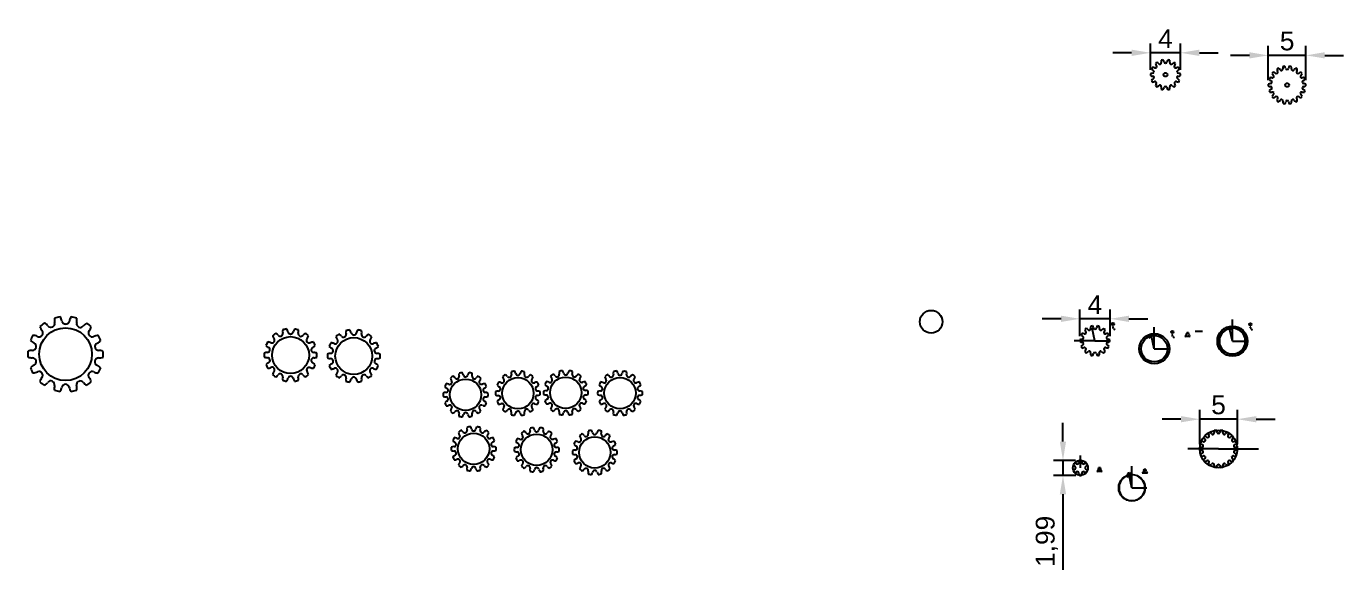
# Model space of a CAD drawing. Header units: millimetres. Extents: x 1203 to 1540, y 1825 to 1899.
# Drawn here: x 1202.7 to 1377.5, y 1825.2 to 1897.3 of the extents above; entities that cross this region are included whole.
import ezdxf

# ---------------------------------------------------------------- set-up
doc = ezdxf.new("R2010")
doc.units = ezdxf.units.MM
doc.styles.get("Standard").update_dxf_attribs({"font": 'arial.ttf'})
doc.dimstyles.new('ISO-25', dxfattribs={"dimtxt": 2.5, "dimasz": 2.5, "dimexe": 1.25, "dimexo": 0.625, "dimtad": 1, "dimtxsty": 'Standard', "dimcen": 2.5, "dimadec": 0, "dimazin": 0, "dimtfac": 1, "dimtmove": 0, "dimatfit": 3, "dimfxl": 1, "dimarcsym": 0})

# ---------------------------------------------------------------- blocks, each defined once
blk = doc.blocks.new('*U1')
for centre, radius, start, end in [((0.87, 0.23), 1.5, 169.3687, 192.8571), ((0.87, -4.27), 5, 98.542, 107.1723), ((-1.08, -0.22), 1.5, 12.8571, 36.3456), ((0.87, 0.23), 0.501, 192.8571, 270), ((-1.08, -0.22), 0.501, 295.7143, 12.8571)]:
    blk.add_arc(centre, radius, start, end)
blk = doc.blocks.new('*U2')
at = {"color": 0, "linetype": 'ByBlock', "lineweight": -2, "transparency": 16777216}
for p, rotation in [((1205.27, 1857.24), 25.7142857142857), ((1208.98, 1857.99), 334.2857142857144), ((1210.7, 1857.1), 308.5714285714286), ((1204.02, 1855.75), 51.42857142857143), ((1211.88, 1855.56), 282.8571428571428), ((1203.54, 1853.87), 77.14285714285715), ((1212.26, 1853.66), 257.1428571428571), ((1203.93, 1851.97), 102.8571428571429), ((1211.79, 1851.78), 231.4285714285714), ((1205.1, 1850.42), 128.5714285714286), ((1210.54, 1850.29), 205.7142857142857), ((1206.83, 1849.53), 154.2857142857143), ((1208.77, 1849.49), 180)]:
    blk.add_blockref('*U1', p, dxfattribs=dict(at, rotation=rotation))
blk.add_blockref('*U1', (1207.04, 1858.04), dxfattribs=at)
blk = doc.blocks.new('*U5')
for centre, radius, start, end in [((0.61, 0.16), 1.05, 169.3687, 192.8571), ((0.61, -2.99), 3.5, 98.542, 107.1723), ((-0.76, -0.15), 1.05, 12.8571, 36.3456), ((0.61, 0.16), 0.35, 192.8571, 270), ((-0.76, -0.15), 0.35, 295.7143, 12.8571)]:
    blk.add_arc(centre, radius, start, end)
blk = doc.blocks.new('*U6')
at = {"color": 0, "linetype": 'ByBlock', "lineweight": -2, "transparency": 16777216}
for p, rotation in [((843.69, 1300.07), 25.71428571428572), ((846.28, 1300.59), 334.2857142857144), ((847.49, 1299.97), 308.5714285714285), ((842.81, 1299.02), 51.42857142857143), ((848.31, 1298.89), 282.8571428571428), ((842.48, 1297.71), 77.14285714285712), ((842.75, 1296.38), 102.8571428571428), ((848.25, 1296.24), 231.4285714285714), ((848.58, 1297.56), 257.1428571428571), ((843.57, 1295.29), 128.5714285714286), ((844.78, 1294.67), 154.2857142857143), ((847.38, 1295.2), 205.7142857142857), ((846.14, 1294.64), 180)]:
    blk.add_blockref('*U5', p, dxfattribs=dict(at, rotation=rotation))
blk.add_blockref('*U5', (844.92, 1300.63), dxfattribs=at)
blk = doc.blocks.new('*U9')
for centre, radius, start, end in [((0.61, 0.16), 1.05, 169.3687, 192.8571), ((0.61, -2.99), 3.5, 98.542, 107.1723), ((-0.76, -0.15), 1.05, 12.8571, 36.3456), ((0.61, 0.16), 0.35, 192.8571, 270), ((-0.76, -0.15), 0.35, 295.7143, 12.8571)]:
    blk.add_arc(centre, radius, start, end)
blk = doc.blocks.new('*U10')
at = {"color": 0, "linetype": 'ByBlock', "lineweight": -2, "transparency": 16777216}
for p, rotation in [((843.69, 1300.07), 25.71428571428572), ((846.28, 1300.59), 334.2857142857144), ((847.49, 1299.97), 308.5714285714285), ((842.81, 1299.02), 51.42857142857143), ((848.31, 1298.89), 282.8571428571428), ((842.48, 1297.71), 77.14285714285712), ((842.75, 1296.38), 102.8571428571428), ((848.25, 1296.24), 231.4285714285714), ((848.58, 1297.56), 257.1428571428571), ((843.57, 1295.29), 128.5714285714286), ((844.78, 1294.67), 154.2857142857143), ((847.38, 1295.2), 205.7142857142857), ((846.14, 1294.64), 180)]:
    blk.add_blockref('*U9', p, dxfattribs=dict(at, rotation=rotation))
blk.add_blockref('*U9', (844.92, 1300.63), dxfattribs=at)
blk = doc.blocks.new('*U13')
for centre, radius, start, end in [((0.52, 0.13), 0.894, 169.3687, 192.8571), ((0.52, -2.54), 2.97, 98.542, 107.1723), ((-0.65, -0.13), 0.894, 12.8571, 36.3456), ((0.52, 0.13), 0.298, 192.8571, 270), ((-0.65, -0.13), 0.298, 295.7143, 12.8571)]:
    blk.add_arc(centre, radius, start, end)
blk = doc.blocks.new('*U14')
at = {"color": 0, "linetype": 'ByBlock', "lineweight": -2, "transparency": 16777216}
for p, rotation in [((716.39, 1104.17), 51.42857142857142), ((717.13, 1105.06), 25.71428571428573), ((719.34, 1105.5), 334.2857142857144), ((720.37, 1104.98), 308.5714285714286), ((721.07, 1104.06), 282.8571428571428), ((716.11, 1103.05), 77.14285714285715), ((721.3, 1102.93), 257.1428571428571), ((716.34, 1101.92), 102.8571428571429), ((717.04, 1101), 128.5714285714286), ((720.27, 1100.92), 205.7142857142857), ((721.01, 1101.81), 231.4285714285714), ((718.06, 1100.47), 154.2857142857143), ((719.22, 1100.45), 180)]:
    blk.add_blockref('*U13', p, dxfattribs=dict(at, rotation=rotation))
blk.add_blockref('*U13', (718.19, 1105.53), dxfattribs=at)
blk = doc.blocks.new('*U17')
for centre, radius, start, end in [((0.52, 0.13), 0.894, 169.3687, 192.8571), ((0.52, -2.54), 2.97, 98.542, 107.1723), ((-0.65, -0.13), 0.894, 12.8571, 36.3456), ((0.52, 0.13), 0.298, 192.8571, 270), ((-0.65, -0.13), 0.298, 295.7143, 12.8571)]:
    blk.add_arc(centre, radius, start, end)
blk = doc.blocks.new('*U18')
at = {"color": 0, "linetype": 'ByBlock', "lineweight": -2, "transparency": 16777216}
for p, rotation in [((716.39, 1104.17), 51.42857142857142), ((717.13, 1105.06), 25.71428571428573), ((719.34, 1105.5), 334.2857142857144), ((720.37, 1104.98), 308.5714285714286), ((721.07, 1104.06), 282.8571428571428), ((716.11, 1103.05), 77.14285714285715), ((721.3, 1102.93), 257.1428571428571), ((716.34, 1101.92), 102.8571428571429), ((717.04, 1101), 128.5714285714286), ((720.27, 1100.92), 205.7142857142857), ((721.01, 1101.81), 231.4285714285714), ((718.06, 1100.47), 154.2857142857143), ((719.22, 1100.45), 180)]:
    blk.add_blockref('*U17', p, dxfattribs=dict(at, rotation=rotation))
blk.add_blockref('*U17', (718.19, 1105.53), dxfattribs=at)
blk = doc.blocks.new('*U21')
for centre, radius, start, end in [((0.52, 0.13), 0.894, 169.3687, 192.8571), ((0.52, -2.54), 2.97, 98.542, 107.1723), ((-0.65, -0.13), 0.894, 12.8571, 36.3456), ((0.52, 0.13), 0.298, 192.8571, 270), ((-0.65, -0.13), 0.298, 295.7143, 12.8571)]:
    blk.add_arc(centre, radius, start, end)
blk = doc.blocks.new('*U22')
at = {"color": 0, "linetype": 'ByBlock', "lineweight": -2, "transparency": 16777216}
for p, rotation in [((716.39, 1104.17), 51.42857142857142), ((717.13, 1105.06), 25.71428571428573), ((719.34, 1105.5), 334.2857142857144), ((720.37, 1104.98), 308.5714285714286), ((721.07, 1104.06), 282.8571428571428), ((716.11, 1103.05), 77.14285714285715), ((721.3, 1102.93), 257.1428571428571), ((716.34, 1101.92), 102.8571428571429), ((717.04, 1101), 128.5714285714286), ((720.27, 1100.92), 205.7142857142857), ((721.01, 1101.81), 231.4285714285714), ((718.06, 1100.47), 154.2857142857143), ((719.22, 1100.45), 180)]:
    blk.add_blockref('*U21', p, dxfattribs=dict(at, rotation=rotation))
blk.add_blockref('*U21', (718.19, 1105.53), dxfattribs=at)
blk = doc.blocks.new('*U25')
for centre, radius, start, end in [((0.52, 0.13), 0.894, 169.3687, 192.8571), ((0.52, -2.54), 2.97, 98.542, 107.1723), ((-0.65, -0.13), 0.894, 12.8571, 36.3456), ((0.52, 0.13), 0.298, 192.8571, 270), ((-0.65, -0.13), 0.298, 295.7143, 12.8571)]:
    blk.add_arc(centre, radius, start, end)
blk = doc.blocks.new('*U26')
at = {"color": 0, "linetype": 'ByBlock', "lineweight": -2, "transparency": 16777216}
for p, rotation in [((716.39, 1104.17), 51.42857142857142), ((717.13, 1105.06), 25.71428571428573), ((719.34, 1105.5), 334.2857142857144), ((720.37, 1104.98), 308.5714285714286), ((721.07, 1104.06), 282.8571428571428), ((716.11, 1103.05), 77.14285714285715), ((721.3, 1102.93), 257.1428571428571), ((716.34, 1101.92), 102.8571428571429), ((717.04, 1101), 128.5714285714286), ((720.27, 1100.92), 205.7142857142857), ((721.01, 1101.81), 231.4285714285714), ((718.06, 1100.47), 154.2857142857143), ((719.22, 1100.45), 180)]:
    blk.add_blockref('*U25', p, dxfattribs=dict(at, rotation=rotation))
blk.add_blockref('*U25', (718.19, 1105.53), dxfattribs=at)
blk = doc.blocks.new('*U29')
for centre, radius, start, end in [((0.52, 0.13), 0.894, 169.3687, 192.8571), ((0.52, -2.54), 2.97, 98.542, 107.1723), ((-0.65, -0.13), 0.894, 12.8571, 36.3456), ((0.52, 0.13), 0.298, 192.8571, 270), ((-0.65, -0.13), 0.298, 295.7143, 12.8571)]:
    blk.add_arc(centre, radius, start, end)
blk = doc.blocks.new('*U30')
at = {"color": 0, "linetype": 'ByBlock', "lineweight": -2, "transparency": 16777216}
for p, rotation in [((716.39, 1104.17), 51.42857142857142), ((717.13, 1105.06), 25.71428571428573), ((719.34, 1105.5), 334.2857142857144), ((720.37, 1104.98), 308.5714285714286), ((721.07, 1104.06), 282.8571428571428), ((716.11, 1103.05), 77.14285714285715), ((721.3, 1102.93), 257.1428571428571), ((716.34, 1101.92), 102.8571428571429), ((717.04, 1101), 128.5714285714286), ((720.27, 1100.92), 205.7142857142857), ((721.01, 1101.81), 231.4285714285714), ((718.06, 1100.47), 154.2857142857143), ((719.22, 1100.45), 180)]:
    blk.add_blockref('*U29', p, dxfattribs=dict(at, rotation=rotation))
blk.add_blockref('*U29', (718.19, 1105.53), dxfattribs=at)
blk = doc.blocks.new('*U34')
for centre, radius, start, end in [((0.52, 0.13), 0.894, 169.3687, 192.8571), ((0.52, -2.54), 2.97, 98.542, 107.1723), ((-0.65, -0.13), 0.894, 12.8571, 36.3456), ((0.52, 0.13), 0.298, 192.8571, 270), ((-0.65, -0.13), 0.298, 295.7143, 12.8571)]:
    blk.add_arc(centre, radius, start, end)
blk = doc.blocks.new('*U33')
at = {"color": 0, "linetype": 'ByBlock', "lineweight": -2, "transparency": 16777216}
for p, rotation in [((716.39, 1104.17), 51.42857142857142), ((717.13, 1105.06), 25.71428571428573), ((719.34, 1105.5), 334.2857142857144), ((720.37, 1104.98), 308.5714285714286), ((721.07, 1104.06), 282.8571428571428), ((716.11, 1103.05), 77.14285714285715), ((721.3, 1102.93), 257.1428571428571), ((716.34, 1101.92), 102.8571428571429), ((717.04, 1101), 128.5714285714286), ((720.27, 1100.92), 205.7142857142857), ((721.01, 1101.81), 231.4285714285714), ((718.06, 1100.47), 154.2857142857143), ((719.22, 1100.45), 180)]:
    blk.add_blockref('*U34', p, dxfattribs=dict(at, rotation=rotation))
blk.add_blockref('*U34', (718.19, 1105.53), dxfattribs=at)
blk = doc.blocks.new('*U37')
for centre, radius, start, end in [((0.52, 0.13), 0.894, 169.3687, 192.8571), ((0.52, -2.54), 2.97, 98.542, 107.1723), ((-0.65, -0.13), 0.894, 12.8571, 36.3456), ((0.52, 0.13), 0.298, 192.8571, 270), ((-0.65, -0.13), 0.298, 295.7143, 12.8571)]:
    blk.add_arc(centre, radius, start, end)
blk = doc.blocks.new('*U38')
at = {"color": 0, "linetype": 'ByBlock', "lineweight": -2, "transparency": 16777216}
for p, rotation in [((716.39, 1104.17), 51.42857142857142), ((717.13, 1105.06), 25.71428571428573), ((719.34, 1105.5), 334.2857142857144), ((720.37, 1104.98), 308.5714285714286), ((721.07, 1104.06), 282.8571428571428), ((716.11, 1103.05), 77.14285714285715), ((721.3, 1102.93), 257.1428571428571), ((716.34, 1101.92), 102.8571428571429), ((717.04, 1101), 128.5714285714286), ((720.27, 1100.92), 205.7142857142857), ((721.01, 1101.81), 231.4285714285714), ((718.06, 1100.47), 154.2857142857143), ((719.22, 1100.45), 180)]:
    blk.add_blockref('*U37', p, dxfattribs=dict(at, rotation=rotation))
blk.add_blockref('*U37', (718.19, 1105.53), dxfattribs=at)
blk = doc.blocks.new('*U46')
for centre, radius, start, end in [((0.34, 0.06), 0.584, 163.0416, 192.8571), ((0.34, -1.69), 2, 99.4923, 106.222), ((-0.42, -0.11), 0.584, 12.8571, 42.6726), ((0.34, 0.06), 0.195, 192.8571, 270), ((-0.42, -0.11), 0.195, 295.7143, 12.8571)]:
    blk.add_arc(centre, radius, start, end)
blk = doc.blocks.new('*U47')
at = {"color": 0, "linetype": 'ByBlock', "lineweight": -2, "transparency": 16777216}
for p, rotation in [((1342.95, 1856.33), 51.42857142857143), ((1343.45, 1856.92), 25.71428571428572), ((1344.91, 1857.21), 334.2857142857143), ((1345.59, 1856.86), 308.5714285714286), ((1346.05, 1856.25), 282.8571428571428), ((1342.76, 1855.59), 77.14285714285715), ((1342.91, 1854.84), 102.8571428571429), ((1343.37, 1854.23), 128.5714285714286), ((1345.52, 1854.17), 205.7142857142857), ((1346.01, 1854.76), 231.4285714285714), ((1346.2, 1855.5), 257.1428571428571), ((1344.05, 1853.88), 154.2857142857143), ((1344.82, 1853.86), 180)]:
    blk.add_blockref('*U46', p, dxfattribs=dict(at, rotation=rotation))
blk.add_blockref('*U46', (1344.14, 1857.23), dxfattribs=at)
blk = doc.blocks.new('*D48')
at = {"color": 0, "lineweight": -2, "transparency": 16777216}
for p, q in [((1339.98, 1858.46), (1337.48, 1858.46)), ((1342.48, 1856.17), (1342.48, 1859.71)), ((1346.48, 1858.46), (1342.48, 1858.46)), ((1346.48, 1856.17), (1346.48, 1859.71)), ((1348.98, 1858.46), (1351.48, 1858.46))]:
    blk.add_line(p, q, dxfattribs=at)
at = {"color": 0, "transparency": 16777216}
for points in [[(1339.98, 1858.87), (1339.98, 1858.04), (1342.48, 1858.46)], [(1348.98, 1858.87), (1348.98, 1858.04), (1346.48, 1858.46)]]:
    blk.add_solid(points, dxfattribs=at)
at = {"layer": 'Defpoints', "color": 0, "transparency": 16777216}
for p in [(1342.48, 1858.46), (1342.48, 1855.55), (1346.48, 1855.55)]:
    blk.add_point(p, dxfattribs=at)
at = {"color": 0, "transparency": 16777216, "insert": (1344.48, 1860.33), "char_height": 2.5, "attachment_point": 5}
blk.add_mtext('4', dxfattribs=at)
blk = doc.blocks.new('*U53')
for centre, radius, start, end in [((0.39, -0.05), 0.584, 150.2606, 180.0761), ((0, -1.76), 2, 86.7113, 93.4409), ((-0.39, -0.05), 0.584, 0.0761, 29.8916), ((-0.39, -0.05), 0.195, 282.9332, 0.0761), ((0.39, -0.05), 0.195, 180.0761, 257.219)]:
    blk.add_arc(centre, radius, start, end)
blk = doc.blocks.new('*U54')
at = {"color": 0, "linetype": 'ByBlock', "lineweight": -2, "transparency": 16777216}
for p, rotation in [((1341.89, 1839.05), 59.99999999999999), ((1343.21, 1839.05), 300.0000000000001), ((1341.89, 1838.29), 120), ((1342.55, 1837.91), 180), ((1343.21, 1838.29), 240)]:
    blk.add_blockref('*U53', p, dxfattribs=dict(at, rotation=rotation))
blk.add_blockref('*U53', (1342.55, 1839.43), dxfattribs=at)
blk = doc.blocks.new('*D55')
at = {"color": 0, "lineweight": -2, "transparency": 16777216}
for p, q in [((1340.24, 1842.16), (1340.24, 1844.66)), ((1341.92, 1839.66), (1338.99, 1839.66)), ((1340.24, 1839.66), (1340.24, 1837.67)), ((1341.93, 1837.67), (1338.99, 1837.67)), ((1340.24, 1835.17), (1340.24, 1825.15))]:
    blk.add_line(p, q, dxfattribs=at)
at = {"color": 0, "transparency": 16777216}
for points in [[(1339.82, 1842.16), (1340.65, 1842.16), (1340.24, 1839.66)], [(1339.82, 1835.17), (1340.65, 1835.17), (1340.24, 1837.67)]]:
    blk.add_solid(points, dxfattribs=at)
at = {"layer": 'Defpoints', "color": 0, "transparency": 16777216}
for p in [(1342.55, 1839.66), (1340.24, 1837.67), (1342.55, 1837.67)]:
    blk.add_point(p, dxfattribs=at)
at = {"color": 0, "transparency": 16777216, "insert": (1338.11, 1828.91), "char_height": 2.5, "attachment_point": 5, "rotation": 90}
blk.add_mtext('1,99', dxfattribs=at)
blk = doc.blocks.new('*U58')
blk.add_line((0.12, 0.24), (-0.12, 0.24))
for centre, radius, start, end in [((0.39, -0.05), 0.584, 150.1576, 179.9731), ((-0.39, -0.05), 0.584, 359.9731, 29.7886), ((-0.39, -0.05), 0.195, 282.8303, 359.9731), ((0.39, -0.05), 0.195, 179.9731, 257.116)]:
    blk.add_arc(centre, radius, start, end)
blk = doc.blocks.new('*U59')
at = {"color": 0, "linetype": 'ByBlock', "lineweight": -2, "transparency": 16777216}
for p, rotation in [((1358.92, 1842.32), 60.00000000000001), ((1359.42, 1842.92), 40.00000000000002), ((1360.1, 1843.31), 19.99999999999999), ((1361.65, 1843.31), 340.0000000000001), ((1362.33, 1842.92), 320.0000000000001), ((1362.83, 1842.32), 299.9999999999999), ((1358.65, 1841.58), 80.00000000000001), ((1358.65, 1840.79), 100), ((1363.1, 1841.58), 280.0000000000001), ((1363.1, 1840.8), 260), ((1358.92, 1840.06), 120), ((1359.42, 1839.46), 140.0000000000001), ((1360.1, 1839.06), 160), ((1360.88, 1838.93), 180), ((1361.65, 1839.06), 200), ((1362.33, 1839.46), 220), ((1362.83, 1840.06), 240)]:
    blk.add_blockref('*U58', p, dxfattribs=dict(at, rotation=rotation))
blk.add_blockref('*U58', (1360.88, 1843.45), dxfattribs=at)
blk = doc.blocks.new('*D60')
at = {"color": 0, "lineweight": -2, "transparency": 16777216}
for p, q in [((1358.38, 1841.81), (1358.38, 1846.38)), ((1363.38, 1841.81), (1363.38, 1846.38)), ((1355.88, 1845.13), (1353.38, 1845.13)), ((1363.38, 1845.13), (1358.38, 1845.13)), ((1365.88, 1845.13), (1368.38, 1845.13))]:
    blk.add_line(p, q, dxfattribs=at)
at = {"color": 0, "transparency": 16777216}
for points in [[(1355.88, 1845.54), (1355.88, 1844.71), (1358.38, 1845.13)], [(1365.88, 1845.54), (1365.88, 1844.71), (1363.38, 1845.13)]]:
    blk.add_solid(points, dxfattribs=at)
at = {"layer": 'Defpoints', "color": 0, "transparency": 16777216}
for p in [(1358.38, 1845.13), (1358.38, 1841.19), (1363.38, 1841.19)]:
    blk.add_point(p, dxfattribs=at)
at = {"color": 0, "transparency": 16777216, "insert": (1360.88, 1847.02), "char_height": 2.5, "attachment_point": 5}
blk.add_mtext('5', dxfattribs=at)
blk = doc.blocks.new('*U66')
blk.add_line((0.12, 0.24), (-0.12, 0.24))
for centre, radius, start, end in [((0.39, -0.05), 0.584, 150.1576, 179.9731), ((-0.39, -0.05), 0.584, 359.9731, 29.7886), ((-0.39, -0.05), 0.195, 282.8303, 359.9731), ((0.39, -0.05), 0.195, 179.9731, 257.116)]:
    blk.add_arc(centre, radius, start, end)
blk = doc.blocks.new('*U68')
at = {"color": 0, "linetype": 'ByBlock', "lineweight": -2, "transparency": 16777216}
for p, rotation in [((1358.92, 1842.32), 60.00000000000001), ((1359.42, 1842.92), 40.00000000000002), ((1360.1, 1843.31), 19.99999999999999), ((1361.65, 1843.31), 340.0000000000001), ((1362.33, 1842.92), 320.0000000000001), ((1362.83, 1842.32), 299.9999999999999), ((1358.65, 1841.58), 80.00000000000001), ((1358.65, 1840.79), 100), ((1363.1, 1841.58), 280.0000000000001), ((1363.1, 1840.8), 260), ((1358.92, 1840.06), 120), ((1359.42, 1839.46), 140.0000000000001), ((1360.1, 1839.06), 160), ((1360.88, 1838.93), 180), ((1361.65, 1839.06), 200), ((1362.33, 1839.46), 220), ((1362.83, 1840.06), 240)]:
    blk.add_blockref('*U66', p, dxfattribs=dict(at, rotation=rotation))
blk.add_blockref('*U66', (1360.88, 1843.45), dxfattribs=at)
blk = doc.blocks.new('*D69')
at = {"color": 0, "lineweight": -2, "transparency": 16777216}
for p, q in [((1367.48, 1890.12), (1367.48, 1894.68)), ((1372.48, 1890.12), (1372.48, 1894.68)), ((1364.98, 1893.43), (1362.48, 1893.43)), ((1372.48, 1893.43), (1367.48, 1893.43)), ((1374.98, 1893.43), (1377.48, 1893.43))]:
    blk.add_line(p, q, dxfattribs=at)
at = {"color": 0, "transparency": 16777216}
for points in [[(1364.98, 1893.85), (1364.98, 1893.02), (1367.48, 1893.43)], [(1374.98, 1893.85), (1374.98, 1893.02), (1372.48, 1893.43)]]:
    blk.add_solid(points, dxfattribs=at)
at = {"layer": 'Defpoints', "color": 0, "transparency": 16777216}
for p in [(1367.48, 1893.43), (1367.48, 1889.5), (1372.48, 1889.5)]:
    blk.add_point(p, dxfattribs=at)
at = {"color": 0, "transparency": 16777216, "insert": (1369.98, 1895.33), "char_height": 2.5, "attachment_point": 5}
blk.add_mtext('5', dxfattribs=at)
blk = doc.blocks.new('*U75')
for centre, radius, start, end in [((0.34, 0.06), 0.584, 163.0416, 192.8571), ((0.34, -1.69), 2, 99.4923, 106.222), ((-0.42, -0.11), 0.584, 12.8571, 42.6726), ((0.34, 0.06), 0.195, 192.8571, 270), ((-0.42, -0.11), 0.195, 295.7143, 12.8571)]:
    blk.add_arc(centre, radius, start, end)
blk = doc.blocks.new('*U77')
at = {"color": 0, "linetype": 'ByBlock', "lineweight": -2, "transparency": 16777216}
for p, rotation in [((1342.95, 1856.33), 51.42857142857143), ((1343.45, 1856.92), 25.71428571428572), ((1344.91, 1857.21), 334.2857142857143), ((1345.59, 1856.86), 308.5714285714286), ((1346.05, 1856.25), 282.8571428571428), ((1342.76, 1855.59), 77.14285714285715), ((1342.91, 1854.84), 102.8571428571429), ((1343.37, 1854.23), 128.5714285714286), ((1345.52, 1854.17), 205.7142857142857), ((1346.01, 1854.76), 231.4285714285714), ((1346.2, 1855.5), 257.1428571428571), ((1344.05, 1853.88), 154.2857142857143), ((1344.82, 1853.86), 180)]:
    blk.add_blockref('*U75', p, dxfattribs=dict(at, rotation=rotation))
blk.add_blockref('*U75', (1344.14, 1857.23), dxfattribs=at)
blk = doc.blocks.new('*D78')
at = {"color": 0, "lineweight": -2, "transparency": 16777216}
for p, q in [((1351.84, 1891.49), (1351.84, 1895.02)), ((1355.84, 1891.49), (1355.84, 1895.02)), ((1349.34, 1893.77), (1346.84, 1893.77)), ((1355.84, 1893.77), (1351.84, 1893.77)), ((1358.34, 1893.77), (1360.84, 1893.77))]:
    blk.add_line(p, q, dxfattribs=at)
at = {"color": 0, "transparency": 16777216}
for points in [[(1349.34, 1894.19), (1349.34, 1893.35), (1351.84, 1893.77)], [(1358.34, 1894.19), (1358.34, 1893.35), (1355.84, 1893.77)]]:
    blk.add_solid(points, dxfattribs=at)
at = {"layer": 'Defpoints', "color": 0, "transparency": 16777216}
for p in [(1351.84, 1893.77), (1351.84, 1890.86), (1355.84, 1890.86)]:
    blk.add_point(p, dxfattribs=at)
at = {"color": 0, "transparency": 16777216, "insert": (1353.84, 1895.65), "char_height": 2.5, "attachment_point": 5}
blk.add_mtext('4', dxfattribs=at)

msp = doc.modelspace()

# ---------------------------------------------------------------- linework, layer by layer
for p, q in [((1369.27, 1891.417), (1369.289, 1891.424)), ((1369.97, 1891.544), (1369.99, 1891.545)), ((1370.672, 1891.424), (1370.69, 1891.418)), ((1367.961, 1889.841), (1367.961, 1889.861)), ((1368.201, 1890.511), (1368.21, 1890.528)), ((1368.656, 1891.058), (1368.67, 1891.071)), ((1371.29, 1891.071), (1371.305, 1891.059)), ((1371.75, 1890.529), (1371.76, 1890.512)), ((1372, 1889.842), (1371.996, 1889.861)), ((1367.964, 1889.13), (1367.96, 1889.149)), ((1368.201, 1888.479), (1368.211, 1888.462)), ((1368.671, 1887.919), (1368.656, 1887.932)), ((1371.29, 1887.919), (1371.305, 1887.932)), ((1371.75, 1888.462), (1371.76, 1888.48)), ((1371.997, 1889.13), (1372, 1889.149)), ((1369.289, 1887.566), (1369.27, 1887.573)), ((1369.971, 1887.446), (1369.99, 1887.446)), ((1370.672, 1887.566), (1370.691, 1887.573)), ((1362.723, 1855.492), (1362.723, 1858.365)), ((1344.482, 1855.547), (1344.102, 1857.21)), ((1352.357, 1854.484), (1352.357, 1857.357)), ((1356.891, 1856.579), (1356.656, 1856.579)), ((1357.765, 1856.811), (1358.756, 1856.811)), ((1362.723, 1855.492), (1362.343, 1857.156)), ((1344.482, 1855.547), (1341.728, 1855.547)), ((1344.482, 1855.547), (1346.482, 1855.547)), ((1352.357, 1854.484), (1351.977, 1856.147)), ((1352.357, 1854.484), (1354.357, 1854.484)), ((1357.119, 1856.099), (1356.427, 1856.099)), ((1362.723, 1855.492), (1364.723, 1855.492)), ((1359.553, 1842.75), (1359.568, 1842.763)), ((1360.167, 1843.109), (1360.186, 1843.116)), ((1360.867, 1843.236), (1360.887, 1843.237)), ((1361.569, 1843.116), (1361.587, 1843.11)), ((1362.187, 1842.763), (1362.202, 1842.751)), ((1360.877, 1841.187), (1356.827, 1841.187)), ((1358.858, 1841.533), (1358.858, 1841.553)), ((1358.861, 1840.822), (1358.858, 1840.841)), ((1359.098, 1842.203), (1359.107, 1842.22)), ((1360.877, 1841.187), (1366.168, 1841.187)), ((1362.647, 1842.221), (1362.657, 1842.204)), ((1362.897, 1841.534), (1362.893, 1841.553)), ((1362.894, 1840.822), (1362.897, 1840.841)), ((1342.549, 1838.668), (1342.549, 1840.31)), ((1342.55, 1839.374), (1342.549, 1839.668)), ((1349.385, 1836.022), (1349.385, 1838.894)), ((1359.098, 1840.171), (1359.108, 1840.154)), ((1359.568, 1839.611), (1359.553, 1839.624)), ((1360.186, 1839.258), (1360.167, 1839.265)), ((1360.868, 1839.138), (1360.888, 1839.138)), ((1361.569, 1839.258), (1361.588, 1839.265)), ((1362.187, 1839.611), (1362.202, 1839.624)), ((1362.647, 1840.154), (1362.657, 1840.172)), ((1345.432, 1838.176), (1344.74, 1838.175)), ((1345.085, 1838.366), (1345.085, 1838.659)), ((1349.385, 1837.577), (1348.71, 1837.423)), ((1349.005, 1837.685), (1348.94, 1837.972)), ((1349.385, 1836.022), (1349.005, 1837.685)), ((1351.459, 1837.97), (1350.767, 1837.969)), ((1351.113, 1838.159), (1351.113, 1838.453)), ((1349.385, 1836.022), (1351.385, 1836.022))]:
    msp.add_line(p, q)
for points in [[(1362.723, 1857.242), (1361.963, 1857.069), (1361.354, 1856.584), (1361.016, 1855.882), (1361.016, 1855.103), (1361.354, 1854.401), (1361.963, 1853.916), (1362.723, 1853.742), (1363.482, 1853.916), (1364.091, 1854.401), (1364.429, 1855.103), (1364.429, 1855.882), (1364.091, 1856.584), (1363.482, 1857.069)], [(1349.385, 1837.772), (1348.626, 1837.598), (1348.017, 1837.113), (1347.679, 1836.411), (1347.679, 1835.632), (1348.017, 1834.931), (1348.626, 1834.445), (1349.385, 1834.272), (1350.144, 1834.445), (1350.753, 1834.931), (1351.091, 1835.632), (1351.091, 1836.411), (1350.753, 1837.113), (1350.144, 1837.598)]]:
    msp.add_lwpolyline(points, close=True)
for centre, radius in [((1353.842, 1890.862), 0.25), ((1369.98, 1889.495), 0.25), ((1322.739, 1858.071), 1.5), ((1207.903, 1853.762), 3.5), ((1346.86, 1857.775), 0.167), ((1352.357, 1854.484), 2), ((1352.357, 1854.484), 1.75), ((1354.736, 1856.712), 0.167), ((1362.723, 1855.492), 2), ((1362.723, 1855.492), 1.75), ((1365.102, 1857.721), 0.167), ((1237.755, 1853.637), 2.45), ((1246.143, 1853.518), 2.45), ((1260.978, 1848.38), 2.083), ((1267.916, 1848.571), 2.083), ((1274.267, 1848.64), 2.083), ((1281.463, 1848.591), 2.083), ((1262.045, 1841.198), 2.083), ((1270.408, 1841.08), 2.083), ((1278.118, 1840.724), 2.083), ((1360.877, 1841.187), 2.5), ((1342.549, 1838.668), 1), ((1349.385, 1836.022), 1.75)]:
    msp.add_circle(centre, radius)
for centre, radius, start, end in [((1346.383, 1857.053), 0.584, 12.85714, 42.67264), ((1347.142, 1857.227), 0.195, 192.85714, 270), ((1352.357, 1856.234), 0.584, 163.04164, 192.85714), ((1351.598, 1856.061), 0.584, 12.85714, 42.67264), ((1352.357, 1856.234), 0.195, 347.14286, 356.81098), ((1354.258, 1855.991), 0.584, 12.85714, 42.67264), ((1356.384, 1856.289), 0.195, 282.83029, 359.97314), ((1357.163, 1856.289), 0.584, 150.15764, 179.97314), ((1356.384, 1856.289), 0.584, 359.97314, 29.78864), ((1357.163, 1856.289), 0.195, 179.97314, 257.116), ((1361.963, 1857.069), 0.584, 215.32137, 218.57143), ((1361.963, 1857.069), 0.584, 12.85714, 42.67264), ((1362.723, 1857.242), 0.195, 192.85714, 270), ((1362.723, 1857.242), 0.195, 347.14286, 356.81098), ((1364.624, 1856.999), 0.584, 12.85714, 42.67264), ((1365.383, 1857.172), 0.195, 192.85714, 270), ((1351.598, 1856.061), 0.584, 215.32137, 218.57143), ((1351.598, 1856.061), 0.195, 295.71429, 12.85714), ((1355.018, 1856.164), 0.195, 192.85714, 270), ((1344.696, 1838.365), 0.195, 282.93324, 0.0761), ((1345.475, 1838.366), 0.584, 150.2606, 180.0761), ((1345.088, 1836.659), 2, 86.71128, 93.44091), ((1344.696, 1838.365), 0.584, 0.0761, 29.8916), ((1345.475, 1838.366), 0.195, 180.0761, 257.21895), ((1348.626, 1837.598), 0.584, 215.32137, 218.57143), ((1348.626, 1837.598), 0.195, 295.71429, 12.85714), ((1349.385, 1837.772), 0.584, 163.04164, 192.85714), ((1349.385, 1836.022), 2, 99.49233, 106.22196), ((1348.626, 1837.598), 0.584, 12.85714, 42.67264), ((1349.385, 1837.772), 0.195, 192.85714, 270), ((1349.385, 1837.772), 0.195, 347.14286, 356.81098), ((1350.724, 1838.159), 0.195, 282.93324, 0.0761), ((1351.502, 1838.16), 0.584, 150.2606, 180.0761), ((1351.115, 1836.453), 2, 86.71128, 93.44091), ((1350.724, 1838.159), 0.584, 0.0761, 29.8916), ((1351.502, 1838.16), 0.195, 180.0761, 257.21895)]:
    msp.add_arc(centre, radius, start, end)

# ---------------------------------------------------------------- block references
for name, p in [('*U77', (9.36, 35.315)), ('*U2', (0, 0)), ('*U6', (392.223, 556.004)), ('*U10', (400.611, 555.884)), ('*U47', (0, 0)), ('*U14', (542.276, 745.392)), ('*U18', (549.214, 745.583)), ('*U22', (555.565, 745.652)), ('*U26', (562.761, 745.603)), ('*U30', (543.343, 738.21)), ('*U33', (551.706, 738.091)), ('*U38', (559.416, 737.736)), ('*U54', (0, 0))]:
    msp.add_blockref(name, p)
at = {"rotation": 270}
for name, p in [('*U68', (-471.207, 3250.373)), ('*U59', (-480.31, 3202.065))]:
    msp.add_blockref(name, p, dxfattribs=at)

# ---------------------------------------------------------------- dimensions: what is measured, and where the dimension line sits
for base, p1, p2, picture, middle in [((1351.842, 1893.77), (1355.842, 1890.862), (1351.842, 1890.862), '*D78', (1353.842, 1895.645)), ((1367.48, 1893.434), (1372.48, 1889.495), (1367.48, 1889.495), '*D69', (1369.98, 1895.33)), ((1342.482, 1858.455), (1346.482, 1855.547), (1342.482, 1855.547), '*D48', (1344.482, 1860.33)), ((1358.377, 1845.126), (1363.377, 1841.187), (1358.377, 1841.187), '*D60', (1360.877, 1847.022))]:
    dim = msp.add_linear_dim(base=base, p1=p1, p2=p2, dimstyle='ISO-25')
    dim.commit()
    dim.dimension.update_dxf_attribs({"geometry": picture, "text_midpoint": middle})
dim = msp.add_linear_dim(base=(1340.238, 1837.668), p1=(1342.549, 1839.661), p2=(1342.555, 1837.668), angle=90, dimstyle='ISO-25')
dim.commit()
dim.dimension.update_dxf_attribs({"geometry": '*D55', "text_midpoint": (1338.11, 1828.911)})

doc.saveas('drawing.dxf')
